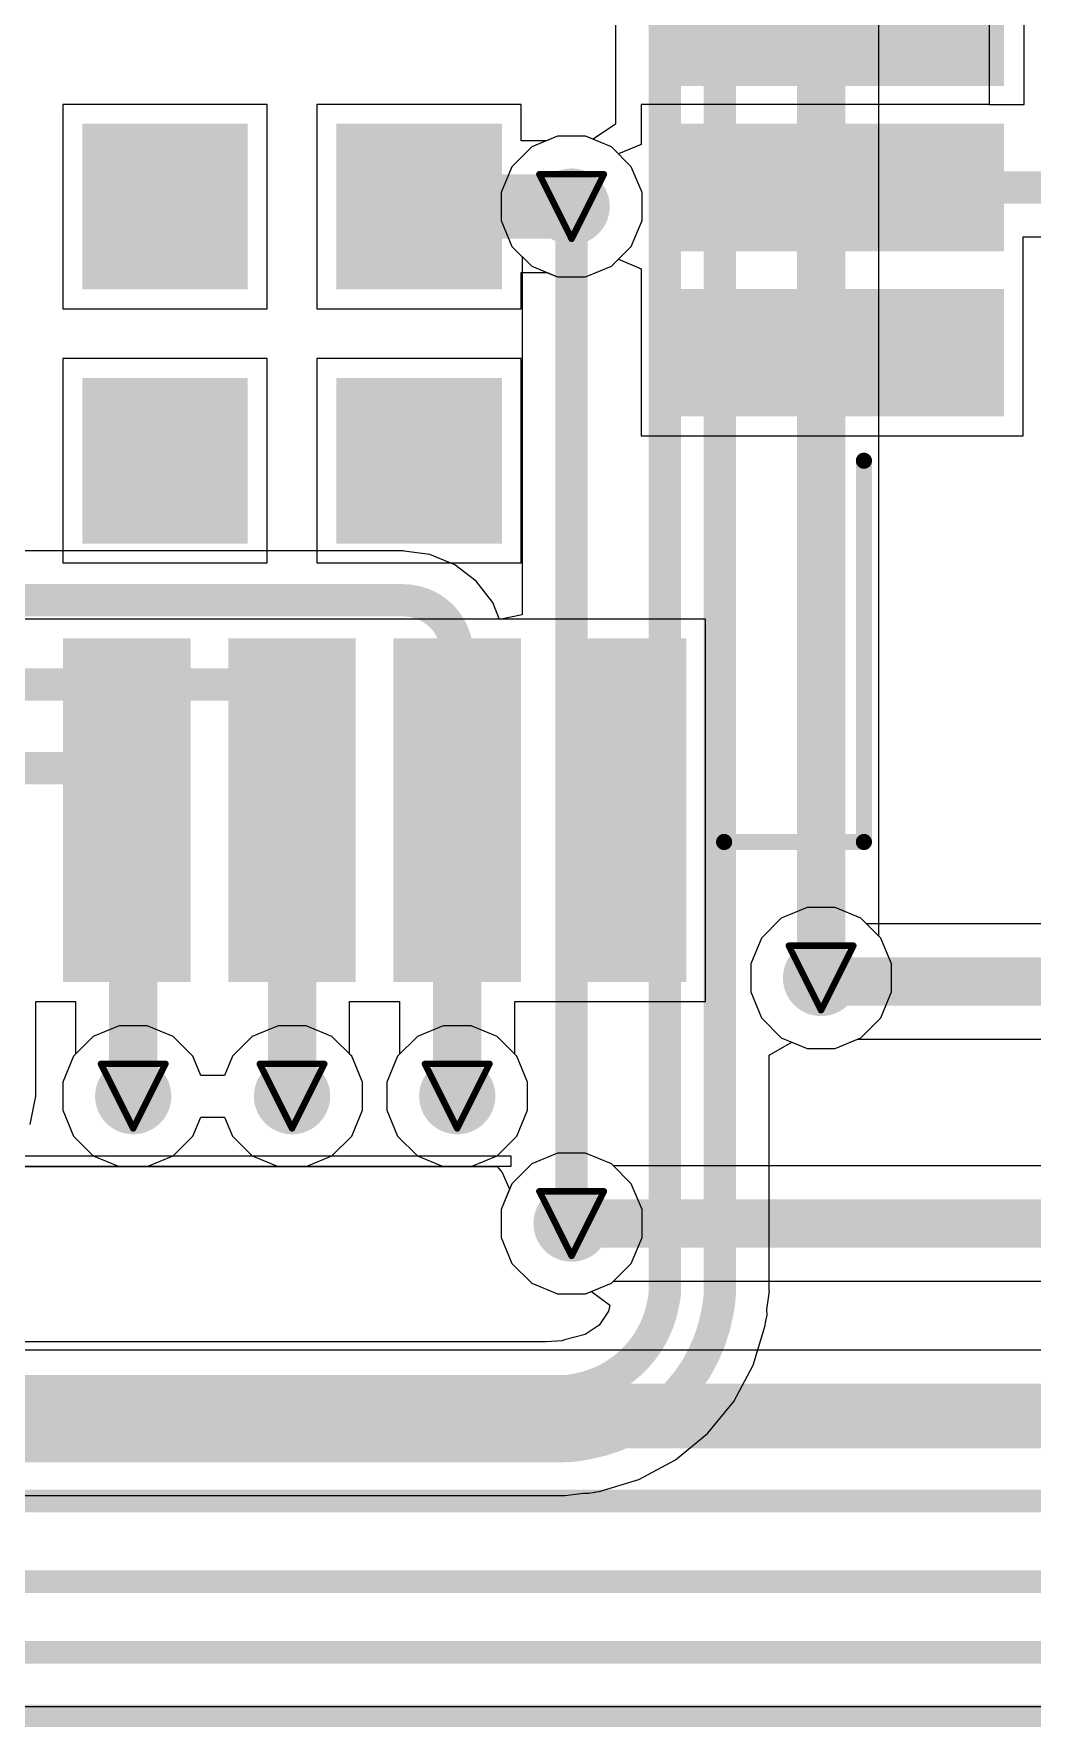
# Model space of a CAD drawing. Header units: inches. Extents: x 0 to 211, y 0 to 201.
# Drawn here: x 3.601 to 3.91, y 2.718 to 3.242 of the extents above; entities that cross this region are included whole.
import ezdxf

# ---------------------------------------------------------------- set-up
doc = ezdxf.new("R2010")
doc.units = ezdxf.units.IN
doc.header["$MEASUREMENT"] = 0
for name, color, linetype in [('Bottom Layer', 5, 'Continuous'), ('Drill Drawing', 1, 'Continuous'), ('Layer 1', 16, 'Continuous'), ('Layer 2', 76, 'Continuous'), ('Top Layer', 1, 'Continuous'), ('Top Overlay', 2, 'Continuous'), ('Top Paste', 8, 'Continuous'), ('Top Solder', 216, 'Continuous'), ('Via Holes', 16, 'Continuous')]:
    doc.layers.add(name, color=color, linetype=linetype)

# ---------------------------------------------------------------- blocks, each defined once
blk = doc.blocks.new('EC21EFA_512_STD_54')
at = {"layer": 'Top Layer'}
for points in [[(-0.66929, -0.32677), (-0.57087, -0.32677), (-0.57087, -0.35827), (-0.66929, -0.35827)], [(-0.53346, -0.33268), (-0.49016, -0.33268), (-0.49016, -0.37598), (-0.53346, -0.37598)], [(-0.45472, -0.33268), (-0.41142, -0.33268), (-0.41142, -0.37598), (-0.45472, -0.37598)], [(-0.66929, -0.37795), (-0.57087, -0.37795), (-0.57087, -0.40945), (-0.66929, -0.40945)], [(-0.53346, -0.41142), (-0.49016, -0.41142), (-0.49016, -0.45472), (-0.53346, -0.45472)], [(-0.45472, -0.41142), (-0.41142, -0.41142), (-0.41142, -0.45472), (-0.45472, -0.45472)], [(-0.66929, -0.42913), (-0.57087, -0.42913), (-0.57087, -0.46063), (-0.66929, -0.46063)], [(-0.66929, -0.48031), (-0.57087, -0.48031), (-0.57087, -0.51181), (-0.66929, -0.51181)], [(-0.49409, -0.51181), (-0.4626, -0.51181), (-0.4626, -0.61024), (-0.49409, -0.61024)], [(-0.44291, -0.51181), (-0.41142, -0.51181), (-0.41142, -0.61024), (-0.44291, -0.61024)], [(-0.39173, -0.51181), (-0.36024, -0.51181), (-0.36024, -0.61024), (-0.39173, -0.61024)]]:
    blk.add_hatch(color=1, dxfattribs=at).paths.add_polyline_path(points)
at = {"layer": 'Top Paste'}
for points in [[(-0.66929, -0.32677), (-0.57087, -0.32677), (-0.57087, -0.35827), (-0.66929, -0.35827)], [(-0.53346, -0.33268), (-0.49016, -0.33268), (-0.49016, -0.37598), (-0.53346, -0.37598)], [(-0.45472, -0.33268), (-0.41142, -0.33268), (-0.41142, -0.37598), (-0.45472, -0.37598)], [(-0.66929, -0.37795), (-0.57087, -0.37795), (-0.57087, -0.40945), (-0.66929, -0.40945)], [(-0.53346, -0.41142), (-0.49016, -0.41142), (-0.49016, -0.45472), (-0.53346, -0.45472)], [(-0.45472, -0.41142), (-0.41142, -0.41142), (-0.41142, -0.45472), (-0.45472, -0.45472)], [(-0.66929, -0.42913), (-0.57087, -0.42913), (-0.57087, -0.46063), (-0.66929, -0.46063)], [(-0.66929, -0.48031), (-0.57087, -0.48031), (-0.57087, -0.51181), (-0.66929, -0.51181)], [(-0.49409, -0.51181), (-0.4626, -0.51181), (-0.4626, -0.61024), (-0.49409, -0.61024)], [(-0.44291, -0.51181), (-0.41142, -0.51181), (-0.41142, -0.61024), (-0.44291, -0.61024)], [(-0.39173, -0.51181), (-0.36024, -0.51181), (-0.36024, -0.61024), (-0.39173, -0.61024)]]:
    blk.add_hatch(color=8, dxfattribs=at).paths.add_polyline_path(points)
at = {"layer": 'Top Solder'}
for points in [[(-0.67329, -0.32277), (-0.56687, -0.32277), (-0.56687, -0.36227), (-0.67329, -0.36227)], [(-0.53746, -0.32868), (-0.48616, -0.32868), (-0.48616, -0.37998), (-0.53746, -0.37998)], [(-0.45872, -0.32868), (-0.40742, -0.32868), (-0.40742, -0.37998), (-0.45872, -0.37998)], [(-0.67329, -0.37395), (-0.56687, -0.37395), (-0.56687, -0.41345), (-0.67329, -0.41345)], [(-0.53746, -0.40742), (-0.48616, -0.40742), (-0.48616, -0.45872), (-0.53746, -0.45872)], [(-0.45872, -0.40742), (-0.40742, -0.40742), (-0.40742, -0.45872), (-0.45872, -0.45872)], [(-0.67329, -0.42513), (-0.56687, -0.42513), (-0.56687, -0.46463), (-0.67329, -0.46463)], [(-0.67329, -0.47631), (-0.56687, -0.47631), (-0.56687, -0.51581), (-0.67329, -0.51581)], [(-0.49809, -0.50781), (-0.4586, -0.50781), (-0.4586, -0.61424), (-0.49809, -0.61424)], [(-0.44691, -0.50781), (-0.40742, -0.50781), (-0.40742, -0.61424), (-0.44691, -0.61424)], [(-0.39573, -0.50781), (-0.35624, -0.50781), (-0.35624, -0.61424), (-0.39573, -0.61424)]]:
    blk.add_hatch(color=216, dxfattribs=at).paths.add_polyline_path(points)
at = {"layer": 'Top Overlay'}
for points in [[(-0.62992, -0.52756, 0.005, 0.005, 0), (-0.62992, -0.57087, 0.005, 0.005, 0)], [(-0.62992, -0.57087, 0.005, 0.005, 0), (-0.51181, -0.57087, 0.005, 0.005, 0)]]:
    blk.add_lwpolyline(points, format="xyseb", dxfattribs=at)
for points in [[(-0.63117, -0.52756, 0.0025, 0.0025, 1), (-0.62867, -0.52756, 0.0025, 0.0025, 1)], [(-0.63117, -0.57087, 0.0025, 0.0025, 1), (-0.62867, -0.57087, 0.0025, 0.0025, 1)], [(-0.63117, -0.57087, 0.0025, 0.0025, 1), (-0.62867, -0.57087, 0.0025, 0.0025, 1)], [(-0.51306, -0.57087, 0.0025, 0.0025, 1), (-0.51056, -0.57087, 0.0025, 0.0025, 1)]]:
    blk.add_lwpolyline(points, format="xyseb", close=True, dxfattribs=at)

msp = doc.modelspace()

# ---------------------------------------------------------------- hatches: boundary and pattern name
at = {"layer": 'Bottom Layer'}
h = msp.add_hatch(color=5, dxfattribs=at)
edge = h.paths.add_edge_path()
edge.add_arc((3.76771, 3.18898), 0.01181, 0, 360)
h = msp.add_hatch(color=5, dxfattribs=at)
edge = h.paths.add_edge_path()
edge.add_arc((3.845, 2.95), 0.01181, 0, 360)
h = msp.add_hatch(color=5, dxfattribs=at)
edge = h.paths.add_edge_path()
edge.add_arc((3.63189, 2.91339), 0.01181, 0, 360)
h = msp.add_hatch(color=5, dxfattribs=at)
edge = h.paths.add_edge_path()
edge.add_arc((3.6811, 2.91339), 0.01181, 0, 360)
h = msp.add_hatch(color=5, dxfattribs=at)
edge = h.paths.add_edge_path()
edge.add_arc((3.73228, 2.91339), 0.01181, 0, 360)
h = msp.add_hatch(color=5, dxfattribs=at)
edge = h.paths.add_edge_path()
edge.add_arc((3.76771, 2.87392), 0.01181, 0, 360)
at = {"layer": 'Layer 1'}
h = msp.add_hatch(color=16, dxfattribs=at)
edge = h.paths.add_edge_path()
edge.add_arc((3.76771, 3.18898), 0.01181, 0, 360)
h = msp.add_hatch(color=16, dxfattribs=at)
edge = h.paths.add_edge_path()
edge.add_arc((3.845, 2.95), 0.01181, 0, 360)
h = msp.add_hatch(color=16, dxfattribs=at)
edge = h.paths.add_edge_path()
edge.add_arc((3.63189, 2.91339), 0.01181, 0, 360)
h = msp.add_hatch(color=16, dxfattribs=at)
edge = h.paths.add_edge_path()
edge.add_arc((3.6811, 2.91339), 0.01181, 0, 360)
h = msp.add_hatch(color=16, dxfattribs=at)
edge = h.paths.add_edge_path()
edge.add_arc((3.73228, 2.91339), 0.01181, 0, 360)
h = msp.add_hatch(color=16, dxfattribs=at)
edge = h.paths.add_edge_path()
edge.add_arc((3.76771, 2.87392), 0.01181, 0, 360)
at = {"layer": 'Layer 2'}
h = msp.add_hatch(color=76, dxfattribs=at)
edge = h.paths.add_edge_path()
edge.add_arc((3.76771, 3.18898), 0.01181, 0, 360)
h = msp.add_hatch(color=76, dxfattribs=at)
edge = h.paths.add_edge_path()
edge.add_arc((3.845, 2.95), 0.01181, 0, 360)
h = msp.add_hatch(color=76, dxfattribs=at)
edge = h.paths.add_edge_path()
edge.add_arc((3.63189, 2.91339), 0.01181, 0, 360)
h = msp.add_hatch(color=76, dxfattribs=at)
edge = h.paths.add_edge_path()
edge.add_arc((3.6811, 2.91339), 0.01181, 0, 360)
h = msp.add_hatch(color=76, dxfattribs=at)
edge = h.paths.add_edge_path()
edge.add_arc((3.73228, 2.91339), 0.01181, 0, 360)
h = msp.add_hatch(color=76, dxfattribs=at)
edge = h.paths.add_edge_path()
edge.add_arc((3.76771, 2.87392), 0.01181, 0, 360)
at = {"layer": 'Top Layer'}
h = msp.add_hatch(color=1, dxfattribs=at)
edge = h.paths.add_edge_path()
edge.add_arc((3.76771, 3.18898), 0.01181, 0, 360)
h = msp.add_hatch(color=1, dxfattribs=at)
edge = h.paths.add_edge_path()
edge.add_arc((3.845, 2.95), 0.01181, 0, 360)
h = msp.add_hatch(color=1, dxfattribs=at)
edge = h.paths.add_edge_path()
edge.add_arc((3.63189, 2.91339), 0.01181, 0, 360)
h = msp.add_hatch(color=1, dxfattribs=at)
edge = h.paths.add_edge_path()
edge.add_arc((3.6811, 2.91339), 0.01181, 0, 360)
h = msp.add_hatch(color=1, dxfattribs=at)
edge = h.paths.add_edge_path()
edge.add_arc((3.73228, 2.91339), 0.01181, 0, 360)
h = msp.add_hatch(color=1, dxfattribs=at)
edge = h.paths.add_edge_path()
edge.add_arc((3.76771, 2.87392), 0.01181, 0, 360)
at = {"layer": 'Via Holes'}
h = msp.add_hatch(color=7, dxfattribs=at)
edge = h.paths.add_edge_path()
edge.add_arc((3.76771, 3.18898), 0.00591, 0, 360)
h = msp.add_hatch(color=7, dxfattribs=at)
edge = h.paths.add_edge_path()
edge.add_arc((3.845, 2.95), 0.00591, 0, 360)
h = msp.add_hatch(color=7, dxfattribs=at)
edge = h.paths.add_edge_path()
edge.add_arc((3.63189, 2.91339), 0.00591, 0, 360)
h = msp.add_hatch(color=7, dxfattribs=at)
edge = h.paths.add_edge_path()
edge.add_arc((3.6811, 2.91339), 0.00591, 0, 360)
h = msp.add_hatch(color=7, dxfattribs=at)
edge = h.paths.add_edge_path()
edge.add_arc((3.73228, 2.91339), 0.00591, 0, 360)
h = msp.add_hatch(color=7, dxfattribs=at)
edge = h.paths.add_edge_path()
edge.add_arc((3.76771, 2.87392), 0.00591, 0, 360)

# ---------------------------------------------------------------- linework, layer by layer
at = {"layer": 'Bottom Layer'}
for p, q in [((3.86284, 2.963), (3.86284, 3.99194)), ((3.78134, 3.34143), (3.78134, 3.21452)), ((3.76338, 3.21079), (3.75536, 3.20747)), ((3.77205, 3.21079), (3.76338, 3.21079)), ((3.77434, 3.20984), (3.77205, 3.21079)), ((3.78134, 3.21452), (3.77434, 3.20984)), ((3.75536, 3.20747), (3.74922, 3.20133)), ((3.74922, 3.20133), (3.7459, 3.19332)), ((3.7459, 3.19332), (3.7459, 3.18464)), ((3.7459, 3.18464), (3.74922, 3.17662)), ((3.74922, 3.17662), (3.75242, 3.17343)), ((3.75242, 3.17343), (3.75242, 3.06246)), ((3.71554, 3.08229), (3.29029, 3.08229)), ((3.71584, 3.08223), (3.71554, 3.08229)), ((3.72383, 3.08118), (3.71584, 3.08223)), ((3.73155, 3.07799), (3.72383, 3.08118)), ((3.73818, 3.0729), (3.73155, 3.07799)), ((3.74327, 3.06627), (3.73818, 3.0729)), ((3.74542, 3.06107), (3.74327, 3.06627)), ((3.75242, 3.06246), (3.74542, 3.06107)), ((3.86349, 2.96235), (3.86284, 2.963)), ((3.86681, 2.95434), (3.86349, 2.96235)), ((3.86681, 2.94566), (3.86681, 2.95434)), ((3.86349, 2.93765), (3.86681, 2.94566)), ((3.85735, 2.93151), (3.86349, 2.93765)), ((3.82892, 2.92609), (3.83592, 2.93015)), ((3.83592, 2.93015), (3.84066, 2.92819)), ((3.84066, 2.92819), (3.84934, 2.92819)), ((3.84934, 2.92819), (3.85735, 2.93151)), ((3.82892, 2.85302), (3.82892, 2.92609)), ((3.58642, 2.8949), (3.74884, 2.8949)), ((3.74884, 2.89158), (3.58642, 2.89158)), ((3.58642, 2.89158), (3.73901, 2.89158)), ((3.73901, 2.89158), (3.74462, 2.89158)), ((3.74462, 2.89158), (3.74618, 2.88978)), ((3.74884, 2.8949), (3.74884, 2.89158)), ((3.74618, 2.88978), (3.74852, 2.88458)), ((3.74852, 2.88458), (3.7459, 2.87826)), ((3.7459, 2.87826), (3.7459, 2.86958)), ((3.7459, 2.86958), (3.74922, 2.86157)), ((3.74922, 2.86157), (3.75536, 2.85543)), ((3.75536, 2.85543), (3.76338, 2.85211)), ((3.76338, 2.85211), (3.77205, 2.85211)), ((3.77205, 2.85211), (3.77389, 2.85287)), ((3.77389, 2.85287), (3.77947, 2.84872)), ((3.77954, 2.84849), (3.77911, 2.84676)), ((3.77947, 2.84872), (3.77954, 2.84849)), ((3.82823, 2.84733), (3.82898, 2.85299)), ((3.82895, 2.85299), (3.82892, 2.85302)), ((3.82898, 2.85299), (3.82895, 2.85299)), ((3.77911, 2.84676), (3.77621, 2.84242)), ((3.82769, 2.84236), (3.82778, 2.84333)), ((3.82778, 2.84333), (3.82791, 2.84366)), ((3.82791, 2.84366), (3.82827, 2.84567)), ((3.82827, 2.84567), (3.82823, 2.84733)), ((3.76552, 2.83794), (3.7648, 2.83764)), ((3.77187, 2.83952), (3.76552, 2.83794)), ((3.77621, 2.84242), (3.77187, 2.83952)), ((3.82396, 2.83008), (3.82769, 2.84236)), ((3.75987, 2.83729), (3.52322, 2.83729)), ((3.7648, 2.83764), (3.75987, 2.83729)), ((3.81792, 2.81877), (3.82396, 2.83008)), ((3.80978, 2.80885), (3.81792, 2.81877)), ((3.79986, 2.80071), (3.80978, 2.80885)), ((3.78855, 2.79467), (3.79986, 2.80071)), ((3.77296, 2.79036), (3.77497, 2.79072)), ((3.77497, 2.79072), (3.7753, 2.79085)), ((3.7753, 2.79085), (3.77627, 2.79094)), ((3.77627, 2.79094), (3.78855, 2.79467)), ((3.52322, 2.78971), (3.76563, 2.78971)), ((3.76563, 2.78971), (3.76568, 2.78966)), ((3.76568, 2.78966), (3.7713, 2.79039)), ((3.76568, 2.78966), (3.76568, 2.78966)), ((3.7713, 2.79039), (3.77296, 2.79036))]:
    msp.add_line(p, q, dxfattribs=at)
for points in [[(3.845, 2.95, 0.015, 0.015, 0), (3.845, 3.99194, 0.015, 0.015, 0)], [(3.79663, 2.85304, 0.01, 0.01, 0), (3.79663, 3.34143, 0.01, 0.01, 0)], [(3.81363, 2.85302, 0.01, 0.01, 0), (3.81363, 3.34143, 0.01, 0.01, 0)], [(3.76771, 2.875, 0.01, 0.01, 0), (3.76771, 3.18898, 0.01, 0.01, 0)], [(3.29029, 3.067, 0.01, 0.01, 0), (3.71554, 3.067, 0.01, 0.01, 0)], [(3.71554, 3.067, 0.01, 0.01, -0.414214), (3.73228, 3.05026, 0.01, 0.01, 0)], [(3.73228, 2.91339, 0.01, 0.01, 0), (3.73228, 3.05026, 0.01, 0.01, 0)], [(3.30709, 3.04095, 0.01, 0.01, 0), (3.66743, 3.04095, 0.01, 0.01, 0)], [(3.66743, 3.04095, 0.01, 0.01, -0.414214), (3.6811, 3.02728, 0.01, 0.01, 0)], [(3.6811, 2.91339, 0.01, 0.01, 0), (3.6811, 3.02728, 0.01, 0.01, 0)], [(3.32592, 3.015, 0.01, 0.01, 0), (3.61957, 3.015, 0.01, 0.01, 0)], [(3.61957, 3.015, 0.01, 0.01, -0.414214), (3.63189, 3.00268, 0.01, 0.01, 0)], [(3.63189, 2.91339, 0.01, 0.01, 0), (3.63189, 3.00268, 0.01, 0.01, 0)], [(3.79612, 2.84932, 0.01, 0.01, -0.314365), (3.76931, 2.82251, 0.01, 0.01, 0)], [(3.79612, 2.84932, 0.01, 0.01, 0), (3.79647, 2.85133, 0.01, 0.01, 0)], [(3.79663, 2.85304, 0.01, 0.01, -0.042964), (3.79647, 2.85133, 0.01, 0.01, 0)], [(3.79663, 2.85304, 0.01, 0.01, 0), (3.79663, 2.85304, 0.01, 0.01, 0)], [(3.81363, 2.85302, 0.01, 0.01, -0.043527), (3.81321, 2.84835, 0.01, 0.01, 0)], [(3.81285, 2.84634, 0.01, 0.01, -0.314363), (3.77229, 2.80578, 0.01, 0.01, 0)], [(3.81285, 2.84634, 0.01, 0.01, 0), (3.81321, 2.84835, 0.01, 0.01, 0)], [(3.7673, 2.82215, 0.01, 0.01, 0), (3.76931, 2.82251, 0.01, 0.01, 0)], [(3.52322, 2.822, 0.01, 0.01, 0), (3.76559, 2.822, 0.01, 0.01, 0)], [(3.7673, 2.82215, 0.01, 0.01, -0.042968), (3.76559, 2.822, 0.01, 0.01, 0)], [(3.52322, 2.805, 0.01, 0.01, 0), (3.76563, 2.805, 0.01, 0.01, 0)], [(3.77028, 2.80542, 0.01, 0.01, -0.043258), (3.76563, 2.805, 0.01, 0.01, 0)], [(3.77028, 2.80542, 0.01, 0.01, 0), (3.77229, 2.80578, 0.01, 0.01, 0)]]:
    msp.add_lwpolyline(points, format="xyseb", dxfattribs=at)
for points in [[(3.76521, 3.18898, 0.005, 0.005, 1), (3.77021, 3.18898, 0.005, 0.005, 1)], [(3.71304, 3.067, 0.005, 0.005, 1), (3.71804, 3.067, 0.005, 0.005, 1)], [(3.71304, 3.067, 0.005, 0.005, 1), (3.71804, 3.067, 0.005, 0.005, 1)], [(3.72978, 3.05026, 0.005, 0.005, 1), (3.73478, 3.05026, 0.005, 0.005, 1)], [(3.72978, 3.05026, 0.005, 0.005, 1), (3.73478, 3.05026, 0.005, 0.005, 1)], [(3.66493, 3.04095, 0.005, 0.005, 1), (3.66993, 3.04095, 0.005, 0.005, 1)], [(3.66493, 3.04095, 0.005, 0.005, 1), (3.66993, 3.04095, 0.005, 0.005, 1)], [(3.6786, 3.02728, 0.005, 0.005, 1), (3.6836, 3.02728, 0.005, 0.005, 1)], [(3.6786, 3.02728, 0.005, 0.005, 1), (3.6836, 3.02728, 0.005, 0.005, 1)], [(3.61707, 3.015, 0.005, 0.005, 1), (3.62207, 3.015, 0.005, 0.005, 1)], [(3.61707, 3.015, 0.005, 0.005, 1), (3.62207, 3.015, 0.005, 0.005, 1)], [(3.62939, 3.00268, 0.005, 0.005, 1), (3.63439, 3.00268, 0.005, 0.005, 1)], [(3.62939, 3.00268, 0.005, 0.005, 1), (3.63439, 3.00268, 0.005, 0.005, 1)], [(3.84125, 2.95, 0.0075, 0.0075, 1), (3.84875, 2.95, 0.0075, 0.0075, 1)], [(3.62939, 2.91339, 0.005, 0.005, 1), (3.63439, 2.91339, 0.005, 0.005, 1)], [(3.6786, 2.91339, 0.005, 0.005, 1), (3.6836, 2.91339, 0.005, 0.005, 1)], [(3.72978, 2.91339, 0.005, 0.005, 1), (3.73478, 2.91339, 0.005, 0.005, 1)], [(3.76521, 2.875, 0.005, 0.005, 1), (3.77021, 2.875, 0.005, 0.005, 1)], [(3.79362, 2.84932, 0.005, 0.005, 1), (3.79862, 2.84932, 0.005, 0.005, 1)], [(3.79362, 2.84932, 0.005, 0.005, 1), (3.79862, 2.84932, 0.005, 0.005, 1)], [(3.79397, 2.85133, 0.005, 0.005, 1), (3.79897, 2.85133, 0.005, 0.005, 1)], [(3.79397, 2.85133, 0.005, 0.005, 1), (3.79897, 2.85133, 0.005, 0.005, 1)], [(3.79413, 2.85304, 0.005, 0.005, 1), (3.79913, 2.85304, 0.005, 0.005, 1)], [(3.79413, 2.85304, 0.005, 0.005, 1), (3.79913, 2.85304, 0.005, 0.005, 1)], [(3.79413, 2.85304, 0.005, 0.005, 1), (3.79913, 2.85304, 0.005, 0.005, 1)], [(3.79413, 2.85304, 0.005, 0.005, 1), (3.79913, 2.85304, 0.005, 0.005, 1)], [(3.81113, 2.85302, 0.005, 0.005, 1), (3.81613, 2.85302, 0.005, 0.005, 1)], [(3.81113, 2.85302, 0.005, 0.005, 1), (3.81613, 2.85302, 0.005, 0.005, 1)], [(3.81035, 2.84634, 0.005, 0.005, 1), (3.81535, 2.84634, 0.005, 0.005, 1)], [(3.81035, 2.84634, 0.005, 0.005, 1), (3.81535, 2.84634, 0.005, 0.005, 1)], [(3.81071, 2.84835, 0.005, 0.005, 1), (3.81571, 2.84835, 0.005, 0.005, 1)], [(3.81071, 2.84835, 0.005, 0.005, 1), (3.81571, 2.84835, 0.005, 0.005, 1)], [(3.76681, 2.82251, 0.005, 0.005, 1), (3.77181, 2.82251, 0.005, 0.005, 1)], [(3.76681, 2.82251, 0.005, 0.005, 1), (3.77181, 2.82251, 0.005, 0.005, 1)], [(3.76309, 2.822, 0.005, 0.005, 1), (3.76809, 2.822, 0.005, 0.005, 1)], [(3.76309, 2.822, 0.005, 0.005, 1), (3.76809, 2.822, 0.005, 0.005, 1)], [(3.7648, 2.82215, 0.005, 0.005, 1), (3.7698, 2.82215, 0.005, 0.005, 1)], [(3.7648, 2.82215, 0.005, 0.005, 1), (3.7698, 2.82215, 0.005, 0.005, 1)], [(3.76313, 2.805, 0.005, 0.005, 1), (3.76813, 2.805, 0.005, 0.005, 1)], [(3.76313, 2.805, 0.005, 0.005, 1), (3.76813, 2.805, 0.005, 0.005, 1)], [(3.76778, 2.80542, 0.005, 0.005, 1), (3.77278, 2.80542, 0.005, 0.005, 1)], [(3.76778, 2.80542, 0.005, 0.005, 1), (3.77278, 2.80542, 0.005, 0.005, 1)], [(3.76979, 2.80578, 0.005, 0.005, 1), (3.77479, 2.80578, 0.005, 0.005, 1)], [(3.76979, 2.80578, 0.005, 0.005, 1), (3.77479, 2.80578, 0.005, 0.005, 1)]]:
    msp.add_lwpolyline(points, format="xyseb", close=True, dxfattribs=at)
at = {"layer": 'Drill Drawing'}
for points in [[(3.75772, 3.19898, 0.002, 0.002, 0), (3.77772, 3.19898, 0.002, 0.002, 0)], [(3.75772, 3.19898, 0.002, 0.002, 0), (3.76771, 3.17898, 0.002, 0.002, 0)], [(3.76771, 3.17898, 0.002, 0.002, 0), (3.77772, 3.19898, 0.002, 0.002, 0)], [(3.835, 2.96, 0.002, 0.002, 0), (3.855, 2.96, 0.002, 0.002, 0)], [(3.835, 2.96, 0.002, 0.002, 0), (3.845, 2.94, 0.002, 0.002, 0)], [(3.845, 2.94, 0.002, 0.002, 0), (3.855, 2.96, 0.002, 0.002, 0)], [(3.62189, 2.92339, 0.002, 0.002, 0), (3.64189, 2.92339, 0.002, 0.002, 0)], [(3.62189, 2.92339, 0.002, 0.002, 0), (3.63189, 2.90339, 0.002, 0.002, 0)], [(3.63189, 2.90339, 0.002, 0.002, 0), (3.64189, 2.92339, 0.002, 0.002, 0)], [(3.6711, 2.92339, 0.002, 0.002, 0), (3.6911, 2.92339, 0.002, 0.002, 0)], [(3.6711, 2.92339, 0.002, 0.002, 0), (3.6811, 2.90339, 0.002, 0.002, 0)], [(3.6811, 2.90339, 0.002, 0.002, 0), (3.6911, 2.92339, 0.002, 0.002, 0)], [(3.72228, 2.92339, 0.002, 0.002, 0), (3.74228, 2.92339, 0.002, 0.002, 0)], [(3.72228, 2.92339, 0.002, 0.002, 0), (3.73228, 2.90339, 0.002, 0.002, 0)], [(3.73228, 2.90339, 0.002, 0.002, 0), (3.74228, 2.92339, 0.002, 0.002, 0)], [(3.75772, 2.88392, 0.002, 0.002, 0), (3.77772, 2.88392, 0.002, 0.002, 0)], [(3.75772, 2.88392, 0.002, 0.002, 0), (3.76771, 2.86392, 0.002, 0.002, 0)], [(3.76771, 2.86392, 0.002, 0.002, 0), (3.77772, 2.88392, 0.002, 0.002, 0)]]:
    msp.add_lwpolyline(points, format="xyseb", dxfattribs=at)
for points in [[(3.75721, 3.19898, 0.001, 0.001, 1), (3.75821, 3.19898, 0.001, 0.001, 1)], [(3.75721, 3.19898, 0.001, 0.001, 1), (3.75821, 3.19898, 0.001, 0.001, 1)], [(3.77721, 3.19898, 0.001, 0.001, 1), (3.77821, 3.19898, 0.001, 0.001, 1)], [(3.77721, 3.19898, 0.001, 0.001, 1), (3.77821, 3.19898, 0.001, 0.001, 1)], [(3.76722, 3.17898, 0.001, 0.001, 1), (3.76822, 3.17898, 0.001, 0.001, 1)], [(3.76722, 3.17898, 0.001, 0.001, 1), (3.76822, 3.17898, 0.001, 0.001, 1)], [(3.8345, 2.96, 0.001, 0.001, 1), (3.8355, 2.96, 0.001, 0.001, 1)], [(3.8345, 2.96, 0.001, 0.001, 1), (3.8355, 2.96, 0.001, 0.001, 1)], [(3.8545, 2.96, 0.001, 0.001, 1), (3.8555, 2.96, 0.001, 0.001, 1)], [(3.8545, 2.96, 0.001, 0.001, 1), (3.8555, 2.96, 0.001, 0.001, 1)], [(3.8445, 2.94, 0.001, 0.001, 1), (3.8455, 2.94, 0.001, 0.001, 1)], [(3.8445, 2.94, 0.001, 0.001, 1), (3.8455, 2.94, 0.001, 0.001, 1)], [(3.62139, 2.92339, 0.001, 0.001, 1), (3.62239, 2.92339, 0.001, 0.001, 1)], [(3.62139, 2.92339, 0.001, 0.001, 1), (3.62239, 2.92339, 0.001, 0.001, 1)], [(3.64139, 2.92339, 0.001, 0.001, 1), (3.64239, 2.92339, 0.001, 0.001, 1)], [(3.64139, 2.92339, 0.001, 0.001, 1), (3.64239, 2.92339, 0.001, 0.001, 1)], [(3.6706, 2.92339, 0.001, 0.001, 1), (3.6716, 2.92339, 0.001, 0.001, 1)], [(3.6706, 2.92339, 0.001, 0.001, 1), (3.6716, 2.92339, 0.001, 0.001, 1)], [(3.6906, 2.92339, 0.001, 0.001, 1), (3.6916, 2.92339, 0.001, 0.001, 1)], [(3.6906, 2.92339, 0.001, 0.001, 1), (3.6916, 2.92339, 0.001, 0.001, 1)], [(3.72178, 2.92339, 0.001, 0.001, 1), (3.72278, 2.92339, 0.001, 0.001, 1)], [(3.72178, 2.92339, 0.001, 0.001, 1), (3.72278, 2.92339, 0.001, 0.001, 1)], [(3.74178, 2.92339, 0.001, 0.001, 1), (3.74278, 2.92339, 0.001, 0.001, 1)], [(3.74178, 2.92339, 0.001, 0.001, 1), (3.74278, 2.92339, 0.001, 0.001, 1)], [(3.63139, 2.90339, 0.001, 0.001, 1), (3.63239, 2.90339, 0.001, 0.001, 1)], [(3.63139, 2.90339, 0.001, 0.001, 1), (3.63239, 2.90339, 0.001, 0.001, 1)], [(3.6806, 2.90339, 0.001, 0.001, 1), (3.6816, 2.90339, 0.001, 0.001, 1)], [(3.6806, 2.90339, 0.001, 0.001, 1), (3.6816, 2.90339, 0.001, 0.001, 1)], [(3.73178, 2.90339, 0.001, 0.001, 1), (3.73278, 2.90339, 0.001, 0.001, 1)], [(3.73178, 2.90339, 0.001, 0.001, 1), (3.73278, 2.90339, 0.001, 0.001, 1)], [(3.75721, 2.88392, 0.001, 0.001, 1), (3.75821, 2.88392, 0.001, 0.001, 1)], [(3.75721, 2.88392, 0.001, 0.001, 1), (3.75821, 2.88392, 0.001, 0.001, 1)], [(3.77721, 2.88392, 0.001, 0.001, 1), (3.77821, 2.88392, 0.001, 0.001, 1)], [(3.77721, 2.88392, 0.001, 0.001, 1), (3.77821, 2.88392, 0.001, 0.001, 1)], [(3.76722, 2.86392, 0.001, 0.001, 1), (3.76822, 2.86392, 0.001, 0.001, 1)], [(3.76722, 2.86392, 0.001, 0.001, 1), (3.76822, 2.86392, 0.001, 0.001, 1)]]:
    msp.add_lwpolyline(points, format="xyseb", close=True, dxfattribs=at)
at = {"layer": 'Layer 1'}
for p, q in [((3.76338, 3.21079), (3.75536, 3.20747)), ((3.77205, 3.21079), (3.76338, 3.21079)), ((3.78007, 3.20747), (3.77205, 3.21079)), ((3.75536, 3.20747), (3.74922, 3.20133)), ((3.78621, 3.20133), (3.78007, 3.20747)), ((3.74922, 3.20133), (3.7459, 3.19332)), ((3.78953, 3.19332), (3.78621, 3.20133)), ((3.7459, 3.19332), (3.7459, 3.18464)), ((3.78953, 3.18464), (3.78953, 3.19332)), ((3.7459, 3.18464), (3.74922, 3.17662)), ((3.78621, 3.17662), (3.78953, 3.18464)), ((3.74922, 3.17662), (3.75536, 3.17049)), ((3.78007, 3.17049), (3.78621, 3.17662)), ((3.75536, 3.17049), (3.76338, 3.16717)), ((3.77205, 3.16717), (3.78007, 3.17049)), ((3.76338, 3.16717), (3.77205, 3.16717)), ((3.84066, 2.97181), (3.83265, 2.96849)), ((3.84934, 2.97181), (3.84066, 2.97181)), ((3.85735, 2.96849), (3.84934, 2.97181)), ((3.83265, 2.96849), (3.82651, 2.96235)), ((3.86349, 2.96235), (3.85735, 2.96849)), ((3.82651, 2.96235), (3.82319, 2.95434)), ((3.86681, 2.95434), (3.86349, 2.96235)), ((3.82319, 2.95434), (3.82319, 2.94566)), ((3.86681, 2.94566), (3.86681, 2.95434)), ((3.82319, 2.94566), (3.82651, 2.93765)), ((3.86349, 2.93765), (3.86681, 2.94566)), ((3.82651, 2.93765), (3.83265, 2.93151)), ((3.85735, 2.93151), (3.86349, 2.93765)), ((3.62755, 2.9352), (3.61953, 2.93188)), ((3.63623, 2.9352), (3.62755, 2.9352)), ((3.64424, 2.93188), (3.63623, 2.9352)), ((3.67676, 2.9352), (3.66875, 2.93188)), ((3.68544, 2.9352), (3.67676, 2.9352)), ((3.69346, 2.93188), (3.68544, 2.9352)), ((3.72794, 2.9352), (3.71993, 2.93188)), ((3.73662, 2.9352), (3.72794, 2.9352)), ((3.74464, 2.93188), (3.73662, 2.9352)), ((3.61953, 2.93188), (3.6134, 2.92574)), ((3.65038, 2.92574), (3.64424, 2.93188)), ((3.66875, 2.93188), (3.66261, 2.92574)), ((3.69959, 2.92574), (3.69346, 2.93188)), ((3.71993, 2.93188), (3.71379, 2.92574)), ((3.75077, 2.92574), (3.74464, 2.93188)), ((3.83265, 2.93151), (3.84066, 2.92819)), ((3.84066, 2.92819), (3.84934, 2.92819)), ((3.84934, 2.92819), (3.85735, 2.93151)), ((3.6134, 2.92574), (3.61008, 2.91773)), ((3.65282, 2.91984), (3.65038, 2.92574)), ((3.66261, 2.92574), (3.66017, 2.91984)), ((3.70291, 2.91773), (3.69959, 2.92574)), ((3.71379, 2.92574), (3.71047, 2.91773)), ((3.75409, 2.91773), (3.75077, 2.92574)), ((3.61008, 2.91773), (3.61008, 2.90905)), ((3.66017, 2.91984), (3.65282, 2.91984)), ((3.70291, 2.90905), (3.70291, 2.91773)), ((3.71047, 2.91773), (3.71047, 2.90905)), ((3.75409, 2.90905), (3.75409, 2.91773)), ((3.61008, 2.90905), (3.6134, 2.90103)), ((3.65038, 2.90103), (3.65282, 2.90693)), ((3.65282, 2.90693), (3.66017, 2.90693)), ((3.66017, 2.90693), (3.66261, 2.90103)), ((3.69959, 2.90103), (3.70291, 2.90905)), ((3.71047, 2.90905), (3.71379, 2.90103)), ((3.75077, 2.90103), (3.75409, 2.90905)), ((3.6134, 2.90103), (3.61953, 2.8949)), ((3.64424, 2.8949), (3.65038, 2.90103)), ((3.66261, 2.90103), (3.66875, 2.8949)), ((3.69346, 2.8949), (3.69959, 2.90103)), ((3.71379, 2.90103), (3.71993, 2.8949)), ((3.74464, 2.8949), (3.75077, 2.90103)), ((3.76338, 2.89573), (3.75536, 2.89241)), ((3.77205, 2.89573), (3.76338, 2.89573)), ((3.78007, 2.89241), (3.77205, 2.89573)), ((3.61953, 2.8949), (3.62755, 2.89158)), ((3.62755, 2.89158), (3.63623, 2.89158)), ((3.63623, 2.89158), (3.64424, 2.8949)), ((3.66875, 2.8949), (3.67676, 2.89158)), ((3.67676, 2.89158), (3.68544, 2.89158)), ((3.68544, 2.89158), (3.69346, 2.8949)), ((3.71993, 2.8949), (3.72794, 2.89158)), ((3.72794, 2.89158), (3.73662, 2.89158)), ((3.73662, 2.89158), (3.74464, 2.8949)), ((3.75536, 2.89241), (3.74922, 2.88628)), ((3.78621, 2.88628), (3.78007, 2.89241)), ((3.74922, 2.88628), (3.7459, 2.87826)), ((3.78953, 2.87826), (3.78621, 2.88628)), ((3.7459, 2.87826), (3.7459, 2.86958)), ((3.78953, 2.86958), (3.78953, 2.87826)), ((3.7459, 2.86958), (3.74922, 2.86157)), ((3.78621, 2.86157), (3.78953, 2.86958)), ((3.74922, 2.86157), (3.75536, 2.85543)), ((3.78007, 2.85543), (3.78621, 2.86157)), ((3.75536, 2.85543), (3.76338, 2.85211)), ((3.77205, 2.85211), (3.78007, 2.85543)), ((3.76338, 2.85211), (3.77205, 2.85211))]:
    msp.add_line(p, q, dxfattribs=at)
at = {"layer": 'Layer 2'}
for p, q in [((3.76338, 3.21079), (3.75536, 3.20747)), ((3.77205, 3.21079), (3.76338, 3.21079)), ((3.78007, 3.20747), (3.77205, 3.21079)), ((3.75536, 3.20747), (3.74922, 3.20133)), ((3.78621, 3.20133), (3.78007, 3.20747)), ((3.74922, 3.20133), (3.7459, 3.19332)), ((3.78953, 3.19332), (3.78621, 3.20133)), ((3.7459, 3.19332), (3.7459, 3.18464)), ((3.78953, 3.18464), (3.78953, 3.19332)), ((3.7459, 3.18464), (3.74922, 3.17662)), ((3.78621, 3.17662), (3.78953, 3.18464)), ((3.74922, 3.17662), (3.75536, 3.17049)), ((3.78007, 3.17049), (3.78621, 3.17662)), ((3.75536, 3.17049), (3.76338, 3.16717)), ((3.77205, 3.16717), (3.78007, 3.17049)), ((3.76338, 3.16717), (3.77205, 3.16717)), ((3.84066, 2.97181), (3.83265, 2.96849)), ((3.84934, 2.97181), (3.84066, 2.97181)), ((3.85735, 2.96849), (3.84934, 2.97181)), ((3.83265, 2.96849), (3.82651, 2.96235)), ((3.86349, 2.96235), (3.85735, 2.96849)), ((3.82651, 2.96235), (3.82319, 2.95434)), ((3.86681, 2.95434), (3.86349, 2.96235)), ((3.82319, 2.95434), (3.82319, 2.94566)), ((3.86681, 2.94566), (3.86681, 2.95434)), ((3.82319, 2.94566), (3.82651, 2.93765)), ((3.86349, 2.93765), (3.86681, 2.94566)), ((3.82651, 2.93765), (3.83265, 2.93151)), ((3.85735, 2.93151), (3.86349, 2.93765)), ((3.62755, 2.9352), (3.61953, 2.93188)), ((3.63623, 2.9352), (3.62755, 2.9352)), ((3.64424, 2.93188), (3.63623, 2.9352)), ((3.67676, 2.9352), (3.66875, 2.93188)), ((3.68544, 2.9352), (3.67676, 2.9352)), ((3.69346, 2.93188), (3.68544, 2.9352)), ((3.72794, 2.9352), (3.71993, 2.93188)), ((3.73662, 2.9352), (3.72794, 2.9352)), ((3.74464, 2.93188), (3.73662, 2.9352)), ((3.61953, 2.93188), (3.6134, 2.92574)), ((3.65038, 2.92574), (3.64424, 2.93188)), ((3.66875, 2.93188), (3.66261, 2.92574)), ((3.69959, 2.92574), (3.69346, 2.93188)), ((3.71993, 2.93188), (3.71379, 2.92574)), ((3.75077, 2.92574), (3.74464, 2.93188)), ((3.83265, 2.93151), (3.84066, 2.92819)), ((3.84066, 2.92819), (3.84934, 2.92819)), ((3.84934, 2.92819), (3.85735, 2.93151)), ((3.6134, 2.92574), (3.61008, 2.91773)), ((3.65282, 2.91984), (3.65038, 2.92574)), ((3.66261, 2.92574), (3.66017, 2.91984)), ((3.70291, 2.91773), (3.69959, 2.92574)), ((3.71379, 2.92574), (3.71047, 2.91773)), ((3.75409, 2.91773), (3.75077, 2.92574)), ((3.61008, 2.91773), (3.61008, 2.90905)), ((3.66017, 2.91984), (3.65282, 2.91984)), ((3.70291, 2.90905), (3.70291, 2.91773)), ((3.71047, 2.91773), (3.71047, 2.90905)), ((3.75409, 2.90905), (3.75409, 2.91773)), ((3.61008, 2.90905), (3.6134, 2.90103)), ((3.65038, 2.90103), (3.65282, 2.90693)), ((3.65282, 2.90693), (3.66017, 2.90693)), ((3.66017, 2.90693), (3.66261, 2.90103)), ((3.69959, 2.90103), (3.70291, 2.90905)), ((3.71047, 2.90905), (3.71379, 2.90103)), ((3.75077, 2.90103), (3.75409, 2.90905)), ((3.6134, 2.90103), (3.61953, 2.8949)), ((3.64424, 2.8949), (3.65038, 2.90103)), ((3.66261, 2.90103), (3.66875, 2.8949)), ((3.69346, 2.8949), (3.69959, 2.90103)), ((3.71379, 2.90103), (3.71993, 2.8949)), ((3.74464, 2.8949), (3.75077, 2.90103)), ((3.76338, 2.89573), (3.75536, 2.89241)), ((3.77205, 2.89573), (3.76338, 2.89573)), ((3.78007, 2.89241), (3.77205, 2.89573)), ((3.61953, 2.8949), (3.62755, 2.89158)), ((3.62755, 2.89158), (3.63623, 2.89158)), ((3.63623, 2.89158), (3.64424, 2.8949)), ((3.66875, 2.8949), (3.67676, 2.89158)), ((3.67676, 2.89158), (3.68544, 2.89158)), ((3.68544, 2.89158), (3.69346, 2.8949)), ((3.71993, 2.8949), (3.72794, 2.89158)), ((3.72794, 2.89158), (3.73662, 2.89158)), ((3.73662, 2.89158), (3.74464, 2.8949)), ((3.75536, 2.89241), (3.74922, 2.88628)), ((3.78621, 2.88628), (3.78007, 2.89241)), ((3.74922, 2.88628), (3.7459, 2.87826)), ((3.78953, 2.87826), (3.78621, 2.88628)), ((3.7459, 2.87826), (3.7459, 2.86958)), ((3.78953, 2.86958), (3.78953, 2.87826)), ((3.7459, 2.86958), (3.74922, 2.86157)), ((3.78621, 2.86157), (3.78953, 2.86958)), ((3.74922, 2.86157), (3.75536, 2.85543)), ((3.78007, 2.85543), (3.78621, 2.86157)), ((3.75536, 2.85543), (3.76338, 2.85211)), ((3.77205, 2.85211), (3.78007, 2.85543)), ((3.76338, 2.85211), (3.77205, 2.85211)), ((4.31542, 2.72422), (3.59462, 2.72422))]:
    msp.add_line(p, q, dxfattribs=at)
at = {"layer": 'Top Layer'}
for p, q in [((3.89707, 3.2715), (3.89707, 3.22063)), ((3.89707, 3.2715), (3.89707, 3.22063)), ((3.90796, 3.22063), (3.90796, 3.2715)), ((3.67338, 3.22063), (3.61008, 3.22063)), ((3.61008, 3.22063), (3.61008, 3.15732)), ((3.67338, 3.15732), (3.67338, 3.22063)), ((3.75212, 3.22063), (3.68882, 3.22063)), ((3.68882, 3.22063), (3.68882, 3.15732)), ((3.75212, 3.20937), (3.75212, 3.22063)), ((3.89707, 3.22063), (3.78921, 3.22063)), ((3.78921, 3.22063), (3.78921, 3.20823)), ((3.89707, 3.22063), (3.90796, 3.22063)), ((3.76338, 3.21079), (3.75995, 3.20937)), ((3.77205, 3.21079), (3.76338, 3.21079)), ((3.78007, 3.20747), (3.77205, 3.21079)), ((3.75995, 3.20937), (3.75212, 3.20937)), ((3.78221, 3.20533), (3.78007, 3.20747)), ((3.78921, 3.20823), (3.78221, 3.20533)), ((3.90764, 3.11795), (3.90764, 3.17959)), ((3.90764, 3.17959), (3.95688, 3.17959)), ((3.75212, 3.15732), (3.75212, 3.16859)), ((3.75212, 3.16859), (3.75995, 3.16859)), ((3.75995, 3.16859), (3.76338, 3.16717)), ((3.77205, 3.16717), (3.78007, 3.17049)), ((3.78007, 3.17049), (3.78221, 3.17263)), ((3.78221, 3.17263), (3.78921, 3.16973)), ((3.78921, 3.16973), (3.78921, 3.11795)), ((3.76338, 3.16717), (3.77205, 3.16717)), ((3.61008, 3.15732), (3.67338, 3.15732)), ((3.68882, 3.15732), (3.75212, 3.15732)), ((3.67338, 3.14189), (3.61008, 3.14189)), ((3.61008, 3.14189), (3.61008, 3.07858)), ((3.67338, 3.07858), (3.67338, 3.14189)), ((3.75212, 3.14189), (3.68882, 3.14189)), ((3.68882, 3.14189), (3.68882, 3.07858)), ((3.75212, 3.07858), (3.75212, 3.14189)), ((3.78921, 3.11795), (3.90764, 3.11795)), ((3.61008, 3.07858), (3.67338, 3.07858)), ((3.68882, 3.07858), (3.75212, 3.07858)), ((3.80921, 3.06118), (3.39945, 3.06118)), ((3.80921, 2.94276), (3.80921, 3.06118)), ((3.84066, 2.97181), (3.83265, 2.96849)), ((3.84934, 2.97181), (3.84066, 2.97181)), ((3.85735, 2.96849), (3.84934, 2.97181)), ((3.83265, 2.96849), (3.82651, 2.96235)), ((3.85909, 2.96676), (3.85735, 2.96849)), ((3.91647, 2.96676), (3.85909, 2.96676)), ((3.82651, 2.96235), (3.82319, 2.95434)), ((3.82319, 2.95434), (3.82319, 2.94566)), ((3.60168, 2.91339), (3.60168, 2.94276)), ((3.60168, 2.94276), (3.61405, 2.94276)), ((3.61405, 2.94276), (3.61405, 2.92639)), ((3.69894, 2.92639), (3.69894, 2.94276)), ((3.69894, 2.94276), (3.71444, 2.94276)), ((3.71444, 2.94276), (3.71444, 2.92639)), ((3.75012, 2.92639), (3.75012, 2.94276)), ((3.75012, 2.94276), (3.80921, 2.94276)), ((3.82319, 2.94566), (3.82651, 2.93765)), ((3.82651, 2.93765), (3.83265, 2.93151)), ((3.83265, 2.93151), (3.84066, 2.92819)), ((3.84066, 2.92819), (3.84934, 2.92819)), ((3.84934, 2.92819), (3.8563, 2.93107)), ((3.8563, 2.93107), (3.91429, 2.93107)), ((3.6134, 2.92574), (3.61008, 2.91773)), ((3.61405, 2.92639), (3.6134, 2.92574)), ((3.69959, 2.92574), (3.69894, 2.92639)), ((3.70291, 2.91773), (3.69959, 2.92574)), ((3.71379, 2.92574), (3.71047, 2.91773)), ((3.71444, 2.92639), (3.71379, 2.92574)), ((3.75077, 2.92574), (3.75012, 2.92639)), ((3.75409, 2.91773), (3.75077, 2.92574)), ((3.61008, 2.91773), (3.61008, 2.90905)), ((3.70291, 2.90905), (3.70291, 2.91773)), ((3.71047, 2.91773), (3.71047, 2.90905)), ((3.75409, 2.90905), (3.75409, 2.91773)), ((3.59993, 2.90461), (3.60168, 2.91339)), ((3.61008, 2.90905), (3.6134, 2.90103)), ((3.65038, 2.90103), (3.65282, 2.90693)), ((3.65282, 2.90693), (3.66017, 2.90693)), ((3.66017, 2.90693), (3.66261, 2.90103)), ((3.69959, 2.90103), (3.70291, 2.90905)), ((3.71047, 2.90905), (3.71379, 2.90103)), ((3.75077, 2.90103), (3.75409, 2.90905)), ((3.6134, 2.90103), (3.61953, 2.8949)), ((3.64424, 2.8949), (3.65038, 2.90103)), ((3.66261, 2.90103), (3.66875, 2.8949)), ((3.69346, 2.8949), (3.69959, 2.90103)), ((3.71379, 2.90103), (3.71993, 2.8949)), ((3.74464, 2.8949), (3.75077, 2.90103)), ((3.76338, 2.89573), (3.75536, 2.89241)), ((3.77205, 2.89573), (3.76338, 2.89573)), ((3.78007, 2.89241), (3.77205, 2.89573)), ((3.61953, 2.8949), (3.62755, 2.89158)), ((3.62755, 2.89158), (3.63623, 2.89158)), ((3.63623, 2.89158), (3.64424, 2.8949)), ((3.66875, 2.8949), (3.67676, 2.89158)), ((3.67676, 2.89158), (3.68544, 2.89158)), ((3.68544, 2.89158), (3.69346, 2.8949)), ((3.71993, 2.8949), (3.72794, 2.89158)), ((3.72794, 2.89158), (3.73662, 2.89158)), ((3.73662, 2.89158), (3.74464, 2.8949)), ((3.75536, 2.89241), (3.74922, 2.88628)), ((3.78072, 2.89177), (3.78007, 2.89241)), ((3.91646, 2.89177), (3.78072, 2.89177)), ((3.74922, 2.88628), (3.7459, 2.87826)), ((3.7459, 2.87826), (3.7459, 2.86958)), ((3.7459, 2.86958), (3.74922, 2.86157)), ((3.74922, 2.86157), (3.75536, 2.85543)), ((3.75536, 2.85543), (3.76338, 2.85211)), ((3.77205, 2.85211), (3.78007, 2.85543)), ((3.78007, 2.85543), (3.78072, 2.85608)), ((3.78072, 2.85608), (3.9143, 2.85608)), ((3.76338, 2.85211), (3.77205, 2.85211)), ((4.13933, 2.83472), (3.12817, 2.83472))]:
    msp.add_line(p, q, dxfattribs=at)
for points in [[(3.84842, 3.19488, 0.01, 0.01, 0), (3.95712, 3.19488, 0.01, 0.01, 0)], [(3.72047, 3.18898, 0.02, 0.02, 0), (3.76771, 3.18898, 0.02, 0.02, 0)], [(3.63189, 2.91339, 0.015, 0.015, 0), (3.63189, 3, 0.015, 0.015, 0)], [(3.62992, 3.00197, 0.01, 0.01, 0), (3.63189, 3, 0.01, 0.01, 0)], [(3.6811, 2.91339, 0.015, 0.015, 0), (3.6811, 3.00197, 0.015, 0.015, 0)], [(3.73228, 2.91339, 0.015, 0.015, 0), (3.73228, 3.00197, 0.015, 0.015, 0)], [(3.845, 2.95, 0.015, 0.015, 0), (3.84609, 2.94891, 0.015, 0.015, 0)], [(3.84609, 2.94891, 0.015, 0.015, 0), (3.94098, 2.94891, 0.015, 0.015, 0)], [(3.76771, 2.87392, 0.015, 0.015, 0), (3.94099, 2.87392, 0.015, 0.015, 0)], [(3.12817, 2.81433, 0.02, 0.02, 0), (4.13933, 2.81433, 0.02, 0.02, 0)], [(2.76148, 2.788, 0.007, 0.007, 0), (4.144, 2.788, 0.007, 0.007, 0)], [(2.71236, 2.763, 0.007, 0.007, 0), (4.14958, 2.763, 0.007, 0.007, 0)], [(2.66619, 2.74111, 0.007, 0.007, 0), (4.09189, 2.74111, 0.007, 0.007, 0)], [(2.66879, 2.72142, 0.007, 0.007, 0), (4.03758, 2.72142, 0.007, 0.007, 0)]]:
    msp.add_lwpolyline(points, format="xyseb", dxfattribs=at)
for points in [[(3.84592, 3.19488, 0.005, 0.005, 1), (3.85092, 3.19488, 0.005, 0.005, 1)], [(3.71547, 3.18898, 0.01, 0.01, 1), (3.72547, 3.18898, 0.01, 0.01, 1)], [(3.76272, 3.18898, 0.01, 0.01, 1), (3.77271, 3.18898, 0.01, 0.01, 1)], [(3.62814, 3, 0.0075, 0.0075, 1), (3.63564, 3, 0.0075, 0.0075, 1)], [(3.62742, 3.00197, 0.005, 0.005, 1), (3.63242, 3.00197, 0.005, 0.005, 1)], [(3.67735, 3.00197, 0.0075, 0.0075, 1), (3.68485, 3.00197, 0.0075, 0.0075, 1)], [(3.72853, 3.00197, 0.0075, 0.0075, 1), (3.73603, 3.00197, 0.0075, 0.0075, 1)], [(3.62939, 3, 0.005, 0.005, 1), (3.63439, 3, 0.005, 0.005, 1)], [(3.84125, 2.95, 0.0075, 0.0075, 1), (3.84875, 2.95, 0.0075, 0.0075, 1)], [(3.84234, 2.94891, 0.0075, 0.0075, 1), (3.84984, 2.94891, 0.0075, 0.0075, 1)], [(3.84234, 2.94891, 0.0075, 0.0075, 1), (3.84984, 2.94891, 0.0075, 0.0075, 1)], [(3.62814, 2.91339, 0.0075, 0.0075, 1), (3.63564, 2.91339, 0.0075, 0.0075, 1)], [(3.67735, 2.91339, 0.0075, 0.0075, 1), (3.68485, 2.91339, 0.0075, 0.0075, 1)], [(3.72853, 2.91339, 0.0075, 0.0075, 1), (3.73603, 2.91339, 0.0075, 0.0075, 1)], [(3.76396, 2.87392, 0.0075, 0.0075, 1), (3.77147, 2.87392, 0.0075, 0.0075, 1)]]:
    msp.add_lwpolyline(points, format="xyseb", close=True, dxfattribs=at)

# ---------------------------------------------------------------- block references
at = {"rotation": 90}
msp.add_blockref('EC21EFA_512_STD_54', (3.2874, 3.62205), dxfattribs=at)

doc.saveas('drawing.dxf')
